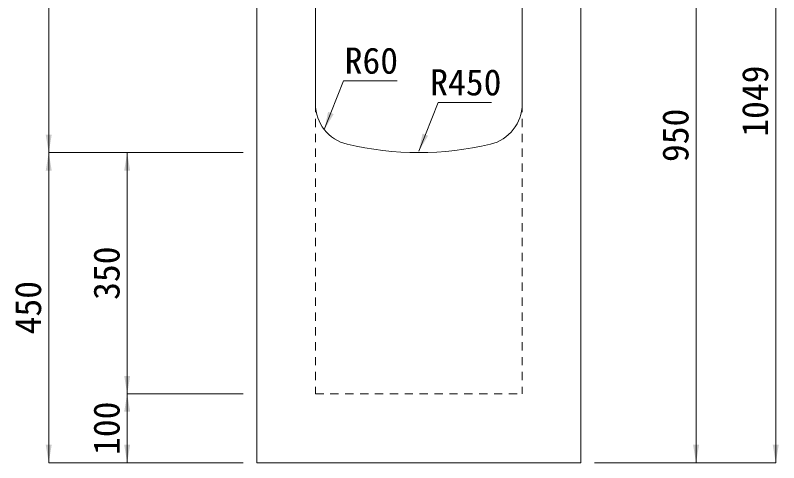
# Model space of a CAD drawing. Units: millimetres at full size, sheet at 1:40. Extents: x 69750 to 116230, y -28801 to 513.
# Drawn here: x 85497 to 86605, y -23484 to -22835 of the extents above; entities that cross this region are included whole.
import ezdxf
from ezdxf.enums import TextEntityAlignment as Align

# ---------------------------------------------------------------- set-up
doc = ezdxf.new("R2010")
doc.units = ezdxf.units.MM
doc.header["$LTSCALE"] = 40
doc.linetypes.add('USER1', pattern=[0.54, 0.3, -0.24])
for name, color, linetype, lineweight in [('寸法線', 7, 'Continuous', 9), ('引出線', 4, 'Continuous', 9), ('本体', 7, 'Continuous', 20)]:
    doc.layers.add(name, color=color, linetype=linetype, lineweight=lineweight)
doc.styles.add('ＭＳ ゴシック', font='')
doc.styles.get('ＭＳ ゴシック').set_extended_font_data('MS Gothic')

# ---------------------------------------------------------------- blocks, each defined once
blk = doc.blocks.new('filled_arrow')
at = {"color": 0, "linetype": 'Continuous', "lineweight": -2}
blk.add_solid([(7.5, 1.25), (0, 0), (7.5, -1.25)], dxfattribs=at)

msp = doc.modelspace()

# ---------------------------------------------------------------- linework, layer by layer
at = {"layer": '寸法線'}
for p, q in [((86600.28, -22435.15), (86600.28, -23484.45)), ((85545.35, -22534.45), (85545.35, -23034.45)), ((86484.69, -22534.45), (86484.69, -23484.45)), ((85827.33, -23034.45), (85545.35, -23034.45)), ((85545.35, -23034.45), (85545.35, -23484.45)), ((85827.33, -23034.45), (85545.35, -23034.45)), ((85659.2, -23384.45), (85659.2, -23034.45)), ((85827.33, -23034.45), (85659.2, -23034.45)), ((85827.33, -23384.45), (85659.2, -23384.45)), ((85659.2, -23484.45), (85659.2, -23384.45)), ((85827.33, -23384.45), (85659.2, -23384.45)), ((85827.33, -23484.45), (85545.35, -23484.45)), ((85827.33, -23484.45), (85659.2, -23484.45)), ((86337.33, -23484.45), (86600.28, -23484.45)), ((86407.15, -23484.45), (86484.69, -23484.45))]:
    msp.add_line(p, q, dxfattribs=at)
at = {"layer": '引出線'}
for points in [[(85945.26, -23001.14), (85954.81, -22976.95), (85973.25, -22930.26), (86050.8, -22930.26)], [(86082.33, -23032.61), (86091.88, -23008.43), (86110.31, -22961.73), (86187.86, -22961.73)]]:
    msp.add_lwpolyline(points, dxfattribs=at)
at = {"layer": '本体'}
for p, q in [((85847.32, -22534.45), (85847.33, -23484.45)), ((85932.33, -22963.92), (85932.33, -22534.45)), ((86232.33, -22963.92), (86232.33, -22534.45)), ((86317.33, -23484.45), (86317.33, -22534.45)), ((85847.33, -23484.45), (86317.33, -23484.45))]:
    msp.add_line(p, q, dxfattribs=at)
at = {"layer": '本体', "linetype": 'USER1', "lineweight": 9}
for p, q in [((85932.33, -22963.92), (85932.33, -23384.45)), ((86232.33, -22963.92), (86232.33, -23384.45)), ((85932.33, -23384.45), (86232.33, -23384.45))]:
    msp.add_line(p, q, dxfattribs=at)
at = {"layer": '本体'}
for centre, radius, start, end in [((85992.33, -22963.92), 60, 180, 256.65776), ((86172.33, -22963.92), 60, 283.34229, 0), ((86082.33, -22584.45), 450, 256.65776, 283.34229)]:
    msp.add_arc(centre, radius, start, end, dxfattribs=at)

# ---------------------------------------------------------------- block references
at = {"layer": '寸法線', "xscale": 3.47, "yscale": 3.47}
for p, rotation in [((85545.35, -23034.45), 90), ((85545.35, -23034.45), 270), ((85659.2, -23034.45), 270), ((85659.2, -23384.45), 90), ((85659.2, -23384.45), 270), ((85545.35, -23484.45), 90), ((85659.2, -23484.45), 90), ((86484.69, -23484.45), 90), ((86600.28, -23484.45), 90)]:
    msp.add_blockref('filled_arrow', p, dxfattribs=dict(at, rotation=rotation))
at = {"layer": '引出線', "xscale": 3.47, "yscale": 3.47, "rotation": 68.5}
for p in [(85945.26, -23001.14), (86082.33, -23032.61)]:
    msp.add_blockref('filled_arrow', p, dxfattribs=at)

# ---------------------------------------------------------------- texts
at = {"layer": '寸法線', "style": 'ＭＳ ゴシック'}
for s, p in [('1049', (86570.28, -22959.8)), ('950', (86454.69, -23009.45)), ('350', (85629.2, -23209.45)), ('450', (85515.35, -23259.45)), ('100', (85629.2, -23434.45))]:
    msp.add_text(s, height=37.98, rotation=90, dxfattribs=at).set_placement(p, align=Align.MIDDLE_CENTER)
at = {"layer": '引出線', "style": 'ＭＳ ゴシック'}
for s, p in [('R60', (86013.53, -22901.02)), ('R450', (86150.6, -22932.49))]:
    msp.add_text(s, height=37.98, dxfattribs=at).set_placement(p, align=Align.MIDDLE_CENTER)

doc.saveas('drawing.dxf')
